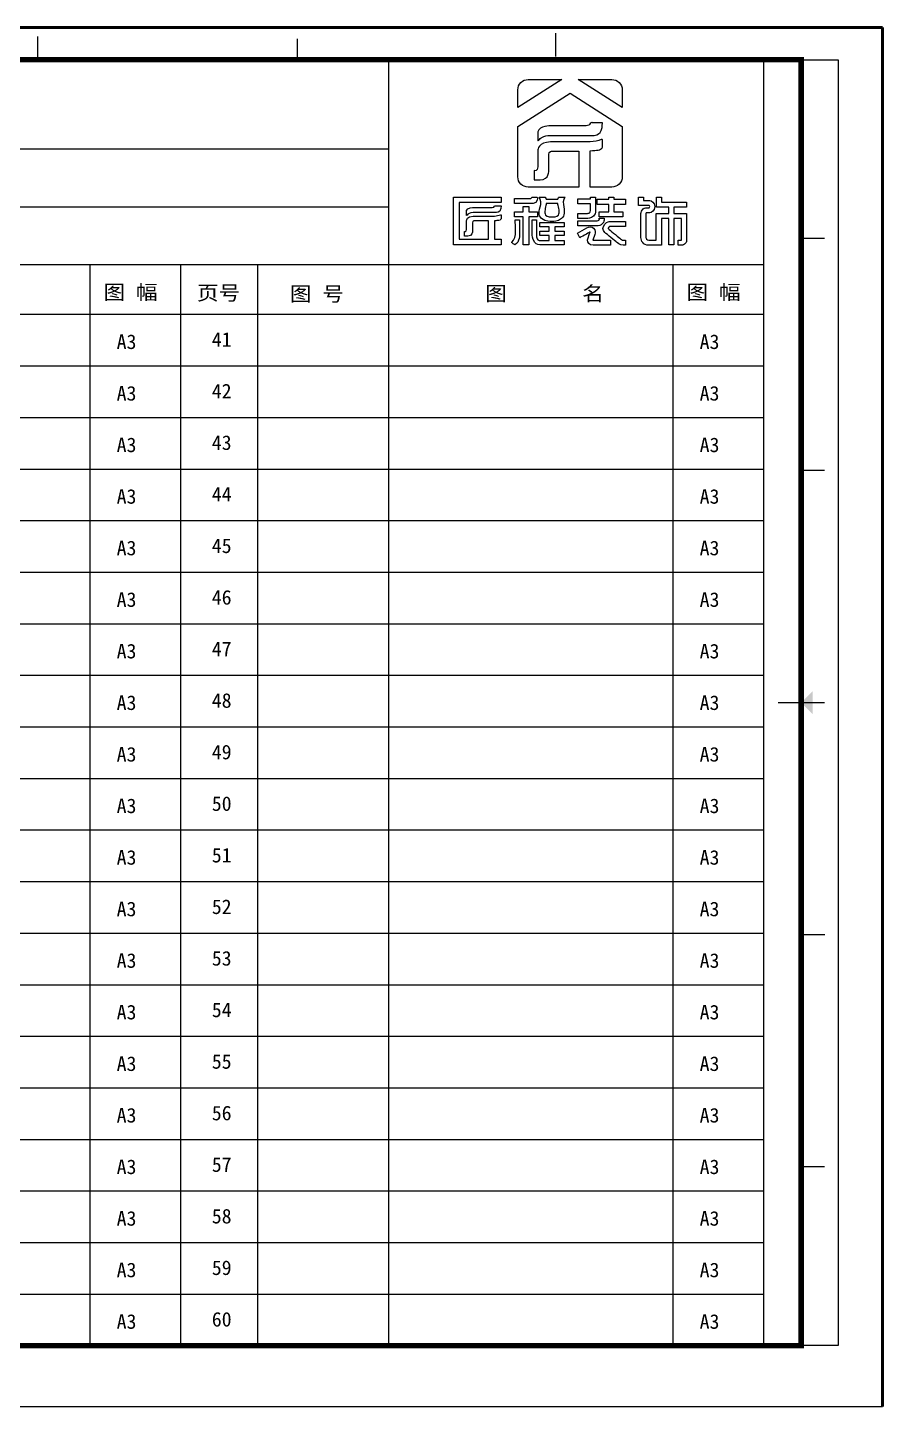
# Model space of a CAD drawing. Extents: x -74236 to 286982, y -14633 to 132816.
# Drawn here: x -45942 to -23836, y 46863 to 82503 of the extents above; entities that cross this region are included whole.
import ezdxf

# ---------------------------------------------------------------- set-up
doc = ezdxf.new("R2010")
doc.units = 0
doc.header["$LTSCALE"] = 10
doc.header["$MEASUREMENT"] = 0
doc.styles.add('FS-2', font='simhei.ttf', dxfattribs={"width": 1.09})
doc.styles.add('HZHT', font='simhei.ttf')

msp = doc.modelspace()

# ---------------------------------------------------------------- linework, layer by layer
at = {"lineweight": 50}
for p, q in [((-23835.9, 82503.4), (-74235.9, 82503.4)), ((-23835.9, 46863.4), (-23835.9, 82503.4))]:
    msp.add_line(p, q, dxfattribs=at)
for p, q in [((-32288.5, 82359.4), (-32288.5, 81759.5)), ((-45682, 82273.3), (-45682, 81673.3)), ((-38974.2, 82213.9), (-38974.2, 81613.9)), ((-36610.7, 81673.3), (-36610.7, 48434.1)), ((-26908, 81673.3), (-26908, 48434.1)), ((-72135.4, 79370.3), (-36610.7, 79370.3)), ((-72135.4, 77873.3), (-36610.7, 77873.3)), ((-25336.5, 77053.4), (-25936.4, 77053.4)), ((-72135.4, 76376.4), (-26908, 76376.4)), ((-44330.1, 76376.4), (-44330.1, 48434.1)), ((-44330.1, 76376.4), (-44330.1, 48434.1)), ((-41983.8, 76376.4), (-41983.8, 76076.4)), ((-41983.8, 76376.4), (-41983.8, 48434.1)), ((-39992, 76376.4), (-39992, 48434.1)), ((-29254.2, 76376.4), (-29254.2, 48434.1)), ((-29254.2, 76376.4), (-29254.2, 48434.1)), ((-57059.6, 75092.1), (-41983.8, 75092.1)), ((-57059.6, 75092.1), (-41983.8, 75092.1)), ((-57059.6, 75092.1), (-41983.8, 75092.1)), ((-41983.8, 75092.1), (-26908, 75092.1)), ((-41983.8, 75092.1), (-26908, 75092.1)), ((-41983.8, 75092.1), (-26908, 75092.1)), ((-57059.6, 73759.2), (-41983.8, 73759.2)), ((-41983.8, 73759.2), (-26908, 73759.2)), ((-57059.6, 72426.3), (-41983.8, 72426.3)), ((-41983.8, 72426.3), (-26908, 72426.3)), ((-57059.6, 71093.4), (-41983.8, 71093.4)), ((-41983.8, 71093.4), (-26908, 71093.4)), ((-25336.5, 71053.6), (-25936.4, 71053.6)), ((-57059.6, 69760.5), (-41983.8, 69760.5)), ((-41983.8, 69760.5), (-26908, 69760.5)), ((-57059.6, 68427.6), (-41983.8, 68427.6)), ((-41983.8, 68427.6), (-26908, 68427.6)), ((-57059.6, 67094.7), (-41983.8, 67094.7)), ((-41983.8, 67094.7), (-26908, 67094.7)), ((-57059.6, 65761.8), (-41983.8, 65761.8)), ((-41983.8, 65761.8), (-26908, 65761.8)), ((-25936.4, 65053.7), (-26536.4, 65053.7)), ((-25336.5, 65053.7), (-25936.4, 65053.7)), ((-57059.6, 64428.9), (-41983.8, 64428.9)), ((-41983.8, 64428.9), (-26908, 64428.9)), ((-57059.6, 63096), (-41983.8, 63096)), ((-41983.8, 63096), (-26908, 63096)), ((-57059.6, 61763.1), (-41983.8, 61763.1)), ((-41983.8, 61763.1), (-26908, 61763.1)), ((-57059.6, 60430.2), (-41983.8, 60430.2)), ((-41983.8, 60430.2), (-26908, 60430.2)), ((-57059.6, 59097.3), (-41983.8, 59097.3)), ((-41983.8, 59097.3), (-26908, 59097.3)), ((-25327.9, 59053.8), (-25927.9, 59053.8)), ((-57059.6, 57764.4), (-41983.8, 57764.4)), ((-41983.8, 57764.4), (-26908, 57764.4)), ((-57059.6, 56431.5), (-41983.8, 56431.5)), ((-41983.8, 56431.5), (-26908, 56431.5)), ((-57059.6, 55098.6), (-41983.8, 55098.6)), ((-41983.8, 55098.6), (-26908, 55098.6)), ((-57059.6, 53765.7), (-41983.8, 53765.7)), ((-41983.8, 53765.7), (-26908, 53765.7)), ((-25336.5, 53054), (-25936.4, 53054)), ((-57059.6, 52432.8), (-41983.8, 52432.8)), ((-41983.8, 52432.8), (-26908, 52432.8)), ((-57059.6, 51099.9), (-41983.8, 51099.9)), ((-41983.8, 51099.9), (-26908, 51099.9)), ((-57059.6, 49767), (-41983.8, 49767)), ((-41983.8, 49767), (-26908, 49767))]:
    msp.add_line(p, q)
at = {"color": 0}
msp.add_line((-74235.9, 46863.4), (-23835.9, 46863.4), dxfattribs=at)
at = {"color": 4}
msp.add_lwpolyline([(-73095.4, 81673.3), (-24976.5, 81673.3), (-24976.5, 48434.1), (-73095.4, 48434.1)], close=True, dxfattribs=at)
at = {"const_width": 144}
msp.add_lwpolyline([(-25936.4, 81673.3), (-72135.4, 81673.3), (-72135.4, 48434.1), (-25936.4, 48434.1)], close=True, dxfattribs=at)
at = {"const_width": 36}
msp.add_lwpolyline([(-25636.4, 65053.7), (-25336.5, 65053.7)], dxfattribs=at)
at = {"color": 32}
for points, knots in [([(-32123.3, 81161.6), (-32123.3, 81161.6), (-32995.1, 81161.6), (-32995.1, 81161.6), (-32995.1, 81161.6), (-33144.1, 81161.6), (-33264.9, 81040.8), (-33264.9, 80891.8), (-33264.9, 80891.8), (-33264.9, 80891.8), (-33264.9, 80435.6), (-33264.9, 80435.6), (-33264.9, 80435.6), (-33264.9, 80435.6), (-32123.3, 81161.6), (-32123.3, 81161.6)], [0, 0, 0, 0, 0.2, 0.2, 0.2, 0.2, 0.4, 0.4, 0.4, 0.4, 0.6, 0.6, 0.6, 0.6, 1, 1, 1, 1]), ([(-30564.8, 80435.6), (-30564.8, 80435.6), (-30564.8, 80891.8), (-30564.8, 80891.8), (-30564.8, 80891.8), (-30564.8, 81040.8), (-30685.6, 81161.6), (-30834.5, 81161.6), (-30834.5, 81161.6), (-30834.5, 81161.6), (-31706.4, 81161.6), (-31706.4, 81161.6), (-31706.4, 81161.6), (-31706.4, 81161.6), (-30564.8, 80435.6), (-30564.8, 80435.6)], [0, 0, 0, 0, 0.2, 0.2, 0.2, 0.2, 0.4, 0.4, 0.4, 0.4, 0.6, 0.6, 0.6, 0.6, 1, 1, 1, 1]), ([(-31914.7, 80804.2), (-31914.7, 80804.2), (-31915, 80804.2), (-31915, 80804.2), (-31915, 80804.2), (-31915, 80804.2), (-33264.9, 79944.8), (-33264.9, 79944.8), (-33264.9, 79944.8), (-33264.9, 79944.8), (-33264.9, 78649.3), (-33264.9, 78649.3), (-33264.9, 78649.3), (-33264.9, 78500.4), (-33144.1, 78379.6), (-32995.1, 78379.6), (-32995.1, 78379.6), (-32995.1, 78379.6), (-31686.3, 78379.6), (-31686.3, 78379.6), (-31686.3, 78379.6), (-31686.3, 78379.6), (-31686.3, 79312.5), (-31686.3, 79312.5), (-31686.3, 79312.5), (-31705.8, 79312.4), (-31726, 79312.3), (-31746.9, 79312.3), (-31746.9, 79312.3), (-32255.5, 79312.3), (-32378.9, 79312.3), (-32378.9, 79312.3), (-32378.9, 79312.3), (-32378.9, 79312.3), (-32464, 79318.5), (-32464, 79222.8), (-32464, 79222.8), (-32464, 79127.3), (-32464, 78814), (-32464, 78814), (-32464, 78814), (-32464, 78814), (-32445.5, 78569.6), (-32684.2, 78569.6), (-32684.2, 78569.6), (-32684.2, 78569.6), (-32839.1, 78569.6), (-32839.1, 78569.6), (-32839.1, 78569.6), (-32839.1, 78569.6), (-32839.1, 78807), (-32839.1, 78807), (-32839.1, 78807), (-32839.1, 78807), (-32747.7, 78775.5), (-32747.7, 78904.9), (-32747.7, 78904.9), (-32747.7, 79034.4), (-32747.7, 79332.5), (-32747.7, 79332.5), (-32747.7, 79332.5), (-32747.7, 79332.5), (-32734.5, 79546.2), (-32418.9, 79546.2), (-32418.9, 79546.2), (-32418.9, 79546.2), (-32065.4, 79546.2), (-31746.9, 79546.2), (-31746.9, 79546.2), (-31481.1, 79546.2), (-31275.5, 79540.9), (-31107.9, 79610.2), (-31107.9, 79610.2), (-31088.5, 79618.2), (-31075, 79600.5), (-31075, 79600.5), (-31075, 79600.5), (-31075, 79600.5), (-31075, 79411.9), (-31075, 79411.9), (-31075, 79411.9), (-31075, 79411.9), (-31081.3, 79391.2), (-31094.7, 79377), (-31094.7, 79377), (-31108.9, 79362.2), (-31128.8, 79349.3), (-31190.4, 79338.7), (-31190.4, 79338.7), (-31238.5, 79330.5), (-31301.5, 79323.9), (-31392, 79319.3), (-31392, 79319.3), (-31392, 79319.3), (-31392, 78379.6), (-31392, 78379.6), (-31392, 78379.6), (-31392, 78379.6), (-30834.5, 78379.6), (-30834.5, 78379.6), (-30834.5, 78379.6), (-30685.6, 78379.6), (-30564.8, 78500.4), (-30564.8, 78649.3), (-30564.8, 78649.3), (-30564.8, 78649.3), (-30564.8, 79944.8), (-30564.8, 79944.8), (-30564.8, 79944.8), (-30564.8, 79944.8), (-31914.7, 80804.2), (-31914.7, 80804.2)], [0, 0, 0, 0, 0.0344828, 0.0344828, 0.0344828, 0.0344828, 0.0689655, 0.0689655, 0.0689655, 0.0689655, 0.1034483, 0.1034483, 0.1034483, 0.1034483, 0.137931, 0.137931, 0.137931, 0.137931, 0.1724138, 0.1724138, 0.1724138, 0.1724138, 0.2068966, 0.2068966, 0.2068966, 0.2068966, 0.2413793, 0.2413793, 0.2413793, 0.2413793, 0.2758621, 0.2758621, 0.2758621, 0.2758621, 0.3103448, 0.3103448, 0.3103448, 0.3103448, 0.3448276, 0.3448276, 0.3448276, 0.3448276, 0.3793103, 0.3793103, 0.3793103, 0.3793104, 0.4137931, 0.4137931, 0.4137931, 0.4137931, 0.4482759, 0.4482759, 0.4482759, 0.4482759, 0.4827586, 0.4827586, 0.4827586, 0.4827586, 0.5172414, 0.5172414, 0.5172414, 0.5172414, 0.5517241, 0.5517241, 0.5517241, 0.5517241, 0.5862069, 0.5862069, 0.5862069, 0.5862069, 0.6206897, 0.6206897, 0.6206897, 0.6206897, 0.6551724, 0.6551724, 0.6551724, 0.6551724, 0.6896552, 0.6896552, 0.6896552, 0.6896552, 0.7241379, 0.7241379, 0.7241379, 0.7241379, 0.7586207, 0.7586207, 0.7586207, 0.7586207, 0.7931034, 0.7931034, 0.7931034, 0.7931035, 0.8275862, 0.8275862, 0.8275862, 0.8275862, 0.862069, 0.862069, 0.862069, 0.862069, 0.8965517, 0.8965517, 0.8965517, 0.8965517, 0.9310345, 0.9310345, 0.9310345, 0.9310345, 1, 1, 1, 1]), ([(-31083.6, 79918.6), (-31083.6, 79918.6), (-31083.6, 79918.6), (-31083.6, 79918.6), (-31083.6, 79918.6), (-31126.8, 79694.4), (-31318.8, 79712.6), (-31318.8, 79712.6), (-31318.8, 79712.6), (-31318.8, 79712.6), (-32095.9, 79712.6), (-32418.9, 79712.6), (-32418.9, 79712.6), (-32607.3, 79712.6), (-32687.5, 79648.1), (-32721.7, 79594.1), (-32721.7, 79594.1), (-32746.1, 79555.6), (-32747, 79596.9), (-32747, 79596.9), (-32747, 79596.9), (-32747, 79596.9), (-32747, 79812.5), (-32747, 79812.5), (-32747, 79812.5), (-32702.3, 79964.6), (-32418.9, 79965.4), (-32418.9, 79965.4), (-32418.9, 79965.4), (-32418.9, 79965.4), (-31570, 79965.4), (-31501.1, 79965.4), (-31501.1, 79965.4), (-31432.2, 79965.4), (-31423.3, 79981.5), (-31392, 80020.6), (-31392, 80020.6), (-31360.6, 80059.8), (-31339.5, 80045.4), (-31339.5, 80045.4), (-31339.5, 80045.4), (-31339.5, 80045.4), (-31076.6, 80045.4), (-31076.6, 80045.4), (-31076.6, 80045.4), (-31076.6, 80045.4), (-31083.6, 79918.6), (-31083.6, 79918.6)], [0, 0, 0, 0, 0.0769231, 0.0769231, 0.0769231, 0.0769231, 0.1538462, 0.1538462, 0.1538462, 0.1538462, 0.2307692, 0.2307692, 0.2307692, 0.2307692, 0.3076923, 0.3076923, 0.3076923, 0.3076923, 0.3846154, 0.3846154, 0.3846154, 0.3846154, 0.4615385, 0.4615385, 0.4615385, 0.4615385, 0.5384615, 0.5384615, 0.5384615, 0.5384615, 0.6153846, 0.6153846, 0.6153846, 0.6153846, 0.6923077, 0.6923077, 0.6923077, 0.6923077, 0.7692308, 0.7692308, 0.7692308, 0.7692308, 0.8461538, 0.8461538, 0.8461538, 0.8461539, 1, 1, 1, 1]), ([(-33698.1, 78121.8), (-33698.1, 78121.8), (-34783.2, 78121.8), (-34783.2, 78121.8), (-34783.2, 78121.8), (-34783.2, 78121.8), (-34930.4, 78121.8), (-34930.4, 78121.8), (-34930.4, 78121.8), (-34930.4, 78121.8), (-34930.4, 77979), (-34930.4, 77979), (-34930.4, 77979), (-34930.4, 77979), (-34930.4, 77037.2), (-34930.4, 77037.2), (-34930.4, 77037.2), (-34930.4, 77037.2), (-34930.4, 76883.7), (-34930.4, 76883.7), (-34930.4, 76883.7), (-34930.4, 76883.7), (-34783.2, 76883.7), (-34783.2, 76883.7), (-34783.2, 76883.7), (-34783.2, 76883.7), (-33698.1, 76883.7), (-33698.1, 76883.7), (-33698.1, 76883.7), (-33698.1, 76883.7), (-33698.1, 77037.2), (-33698.1, 77037.2), (-33698.1, 77037.2), (-33698.1, 77037.2), (-33867.3, 77037.2), (-33867.3, 77037.2), (-33867.3, 77037.2), (-33867.3, 77037.2), (-33867.3, 77509.4), (-33867.3, 77509.4), (-33867.3, 77509.4), (-33819, 77511.9), (-33785.4, 77515.4), (-33759.7, 77519.8), (-33759.7, 77519.8), (-33726.9, 77525.4), (-33716.2, 77532.3), (-33708.7, 77540.2), (-33708.7, 77540.2), (-33701.5, 77547.8), (-33698.1, 77558.9), (-33698.1, 77558.9), (-33698.1, 77558.9), (-33698.1, 77558.9), (-33698.1, 77659.5), (-33698.1, 77659.5), (-33698.1, 77659.5), (-33698.1, 77659.5), (-33705.4, 77669.2), (-33715.7, 77664.6), (-33715.7, 77664.6), (-33806, 77624.9), (-33914.8, 77630.5), (-34056.7, 77630.5), (-34056.7, 77630.5), (-34226.6, 77630.5), (-34415.2, 77630.5), (-34415.2, 77630.5), (-34415.2, 77630.5), (-34583.6, 77630.5), (-34590.6, 77516.5), (-34590.6, 77516.5), (-34590.6, 77516.5), (-34590.6, 77516.5), (-34590.6, 77357.5), (-34590.6, 77288.3), (-34590.6, 77288.3), (-34590.6, 77219.3), (-34639.4, 77236.1), (-34639.4, 77236.1), (-34639.4, 77236.1), (-34639.4, 77236.1), (-34639.4, 77109.5), (-34639.4, 77109.5), (-34639.4, 77109.5), (-34639.4, 77109.5), (-34556.7, 77109.5), (-34556.7, 77109.5), (-34556.7, 77109.5), (-34429.4, 77109.5), (-34439.2, 77239.8), (-34439.2, 77239.8), (-34439.2, 77239.8), (-34439.2, 77239.8), (-34439.2, 77407), (-34439.2, 77458), (-34439.2, 77458), (-34439.2, 77509), (-34393.8, 77505.7), (-34393.8, 77505.7), (-34393.8, 77505.7), (-34393.8, 77505.7), (-34328, 77505.7), (-34056.7, 77505.7), (-34056.7, 77505.7), (-34045.5, 77505.7), (-34034.7, 77505.7), (-34024.3, 77505.8), (-34024.3, 77505.8), (-34024.3, 77505.8), (-34024.3, 77037.2), (-34024.3, 77037.2), (-34024.3, 77037.2), (-34024.3, 77037.2), (-34783.2, 77037.2), (-34783.2, 77037.2), (-34783.2, 77037.2), (-34783.2, 77037.2), (-34783.2, 77979), (-34783.2, 77979), (-34783.2, 77979), (-34783.2, 77979), (-33698.1, 77979), (-33698.1, 77979), (-33698.1, 77979), (-33698.1, 77979), (-33698.1, 78121.8), (-33698.1, 78121.8)], [0, 0, 0, 0, 0.030303, 0.030303, 0.030303, 0.030303, 0.0606061, 0.0606061, 0.0606061, 0.0606061, 0.0909091, 0.0909091, 0.0909091, 0.0909091, 0.1212121, 0.1212121, 0.1212121, 0.1212121, 0.1515152, 0.1515152, 0.1515152, 0.1515152, 0.1818182, 0.1818182, 0.1818182, 0.1818182, 0.2121212, 0.2121212, 0.2121212, 0.2121212, 0.2424242, 0.2424242, 0.2424242, 0.2424243, 0.2727273, 0.2727273, 0.2727273, 0.2727273, 0.3030303, 0.3030303, 0.3030303, 0.3030303, 0.3333333, 0.3333333, 0.3333333, 0.3333333, 0.3636364, 0.3636364, 0.3636364, 0.3636364, 0.3939394, 0.3939394, 0.3939394, 0.3939394, 0.4242424, 0.4242424, 0.4242424, 0.4242424, 0.4545455, 0.4545455, 0.4545455, 0.4545455, 0.4848485, 0.4848485, 0.4848485, 0.4848485, 0.5151515, 0.5151515, 0.5151515, 0.5151515, 0.5454545, 0.5454545, 0.5454545, 0.5454546, 0.5757576, 0.5757576, 0.5757576, 0.5757576, 0.6060606, 0.6060606, 0.6060606, 0.6060606, 0.6363636, 0.6363636, 0.6363636, 0.6363636, 0.6666667, 0.6666667, 0.6666667, 0.6666667, 0.6969697, 0.6969697, 0.6969697, 0.6969697, 0.7272727, 0.7272727, 0.7272727, 0.7272727, 0.7575758, 0.7575758, 0.7575758, 0.7575758, 0.7878788, 0.7878788, 0.7878788, 0.7878788, 0.8181818, 0.8181818, 0.8181818, 0.8181818, 0.8484848, 0.8484848, 0.8484848, 0.8484849, 0.8787879, 0.8787879, 0.8787879, 0.8787879, 0.9090909, 0.9090909, 0.9090909, 0.9090909, 0.9393939, 0.9393939, 0.9393939, 0.9393939, 1, 1, 1, 1]), ([(-32760.1, 78121.8), (-32760.1, 78121.8), (-32857.4, 78121.8), (-32874.9, 78121.8), (-32874.9, 78121.8), (-32892.2, 78121.8), (-32894.7, 78114.9), (-32906.8, 78099), (-32906.8, 78099), (-32919.1, 78082.9), (-32933.1, 78086.8), (-32933.1, 78086.8), (-32933.1, 78086.8), (-32933.1, 78086.8), (-33349.7, 78086.8), (-33349.7, 78086.8), (-33349.7, 78086.8), (-33349.7, 78086.8), (-33349.7, 77954.6), (-33349.7, 77954.6), (-33349.7, 77954.6), (-33349.7, 77954.6), (-32987.7, 77954.6), (-32865.8, 77954.6), (-32865.8, 77954.6), (-32744, 77954.6), (-32760.1, 78121.8), (-32760.1, 78121.8)], [0, 0, 0, 0, 0.125, 0.125, 0.125, 0.125, 0.25, 0.25, 0.25, 0.25, 0.375, 0.375, 0.375, 0.375, 0.5, 0.5, 0.5, 0.5, 0.625, 0.625, 0.625, 0.625, 0.75, 0.75, 0.75, 0.75, 1, 1, 1, 1]), ([(-32044, 78121.8), (-32044, 78121.8), (-32206.6, 78121.8), (-32206.6, 78121.8), (-32206.6, 78121.8), (-32206.6, 78121.8), (-32219.1, 78110.2), (-32225.9, 78068.4), (-32225.9, 78068.4), (-32225.9, 78068.4), (-32533.2, 78068.4), (-32533.2, 78068.4), (-32533.2, 78068.4), (-32540.1, 78110.2), (-32552.5, 78121.8), (-32552.5, 78121.8), (-32552.5, 78121.8), (-32552.5, 78121.8), (-32715.2, 78121.8), (-32715.2, 78121.8), (-32715.2, 78121.8), (-32715.2, 78121.8), (-32652, 78026.8), (-32672.9, 77932.2), (-32672.9, 77932.2), (-32713.7, 77749.8), (-32746.6, 77654.9), (-32649.9, 77568.9), (-32649.9, 77568.9), (-32553, 77483.1), (-32401.6, 77492.1), (-32401.6, 77492.1), (-32401.6, 77492.1), (-32401.6, 77492.1), (-32387.1, 77492.1), (-32387.1, 77492.1), (-32387.1, 77492.1), (-32387.1, 77492.1), (-32372.1, 77492.1), (-32372.1, 77492.1), (-32372.1, 77492.1), (-32372.1, 77492.1), (-32357.7, 77492.1), (-32357.7, 77492.1), (-32357.7, 77492.1), (-32357.7, 77492.1), (-32228.5, 77480.4), (-32132.9, 77567.6), (-32132.9, 77567.6), (-32053.8, 77639.5), (-32045.5, 77749.8), (-32086.1, 77932.2), (-32086.1, 77932.2), (-32107.2, 78026.8), (-32044, 78121.8), (-32044, 78121.8)], [0, 0, 0, 0, 0.0666667, 0.0666667, 0.0666667, 0.0666667, 0.1333333, 0.1333333, 0.1333333, 0.1333333, 0.2, 0.2, 0.2, 0.2, 0.2666667, 0.2666667, 0.2666667, 0.2666667, 0.3333333, 0.3333333, 0.3333333, 0.3333333, 0.4, 0.4, 0.4, 0.4, 0.4666667, 0.4666667, 0.4666667, 0.4666667, 0.5333333, 0.5333333, 0.5333333, 0.5333333, 0.6, 0.6, 0.6, 0.6, 0.6666667, 0.6666667, 0.6666667, 0.6666667, 0.7333333, 0.7333333, 0.7333333, 0.7333333, 0.8, 0.8, 0.8, 0.8, 0.8666667, 0.8666667, 0.8666667, 0.8666667, 1, 1, 1, 1]), ([(-31479.1, 77566.9), (-31455.3, 77566.9), (-31371.1, 77571.2), (-31311.4, 77628.7), (-31311.4, 77628.7), (-31273.8, 77664.9), (-31254, 77714.8), (-31254, 77773.1), (-31254, 77773.1), (-31254, 77773.1), (-31254, 78121.8), (-31254, 78121.8), (-31254, 78121.8), (-31254, 78121.8), (-31384.8, 78121.8), (-31384.8, 78121.8), (-31384.8, 78121.8), (-31384.8, 78121.8), (-31384.8, 78074.5), (-31384.8, 78074.5), (-31384.8, 78074.5), (-31384.8, 78074.5), (-31713.9, 78074.5), (-31713.9, 78074.5), (-31713.9, 78074.5), (-31713.9, 78074.5), (-31713.9, 77943.6), (-31713.9, 77943.6), (-31713.9, 77943.6), (-31713.9, 77943.6), (-31384.8, 77943.6), (-31384.8, 77943.6), (-31384.8, 77943.6), (-31384.8, 77943.6), (-31384.8, 77773.1), (-31384.8, 77773.1), (-31384.8, 77773.1), (-31384.8, 77743.3), (-31394.6, 77730.4), (-31401.9, 77723.2), (-31401.9, 77723.2), (-31424.1, 77701.4), (-31466, 77697.5), (-31479.8, 77697.7), (-31479.8, 77697.7), (-31479.8, 77697.7), (-31715.1, 77697.8), (-31715.1, 77697.8), (-31715.1, 77697.8), (-31715.1, 77697.8), (-31715.1, 77566.9), (-31715.1, 77566.9), (-31715.1, 77566.9), (-31715.1, 77566.9), (-31483.1, 77566.9), (-31483.1, 77566.9), (-31483.1, 77566.9), (-31482, 77566.9), (-31480.7, 77566.9), (-31479.1, 77566.9)], [0, 0, 0, 0, 0.0625, 0.0625, 0.0625, 0.0625, 0.125, 0.125, 0.125, 0.125, 0.1875, 0.1875, 0.1875, 0.1875, 0.25, 0.25, 0.25, 0.25, 0.3125, 0.3125, 0.3125, 0.3125, 0.375, 0.375, 0.375, 0.375, 0.4375, 0.4375, 0.4375, 0.4375, 0.5, 0.5, 0.5, 0.5, 0.5625, 0.5625, 0.5625, 0.5625, 0.625, 0.625, 0.625, 0.625, 0.6875, 0.6875, 0.6875, 0.6875, 0.75, 0.75, 0.75, 0.75, 0.8125, 0.8125, 0.8125, 0.8125, 0.875, 0.875, 0.875, 0.875, 1, 1, 1, 1]), ([(-30780.7, 78064.7), (-30780.7, 78064.7), (-30780.7, 78121.8), (-30780.7, 78121.8), (-30780.7, 78121.8), (-30780.7, 78121.8), (-30911.5, 78121.8), (-30911.5, 78121.8), (-30911.5, 78121.8), (-30911.5, 78121.8), (-30911.5, 78064.7), (-30911.5, 78064.7), (-30911.5, 78064.7), (-30911.5, 78064.7), (-31210.6, 78064.7), (-31210.6, 78064.7), (-31210.6, 78064.7), (-31210.6, 78064.7), (-31210.6, 77933.8), (-31210.6, 77933.8), (-31210.6, 77933.8), (-31210.6, 77933.8), (-30911.5, 77933.8), (-30911.5, 77933.8), (-30911.5, 77933.8), (-30911.5, 77933.8), (-30911.5, 77739.1), (-30911.5, 77739.1), (-30911.5, 77739.1), (-30911.5, 77739.1), (-31158, 77739.1), (-31158, 77739.1), (-31158, 77739.1), (-31158, 77739.1), (-31158, 77608.2), (-31158, 77608.2), (-31158, 77608.2), (-31158, 77608.2), (-30545.5, 77608.2), (-30545.5, 77608.2), (-30545.5, 77608.2), (-30545.5, 77608.2), (-30545.5, 77739.1), (-30545.5, 77739.1), (-30545.5, 77739.1), (-30545.5, 77739.1), (-30780.7, 77739.1), (-30780.7, 77739.1), (-30780.7, 77739.1), (-30780.7, 77739.1), (-30780.7, 77933.8), (-30780.7, 77933.8), (-30780.7, 77933.8), (-30780.7, 77933.8), (-30481.6, 77933.8), (-30481.6, 77933.8), (-30481.6, 77933.8), (-30481.6, 77933.8), (-30481.6, 78064.7), (-30481.6, 78064.7), (-30481.6, 78064.7), (-30481.6, 78064.7), (-30780.7, 78064.7), (-30780.7, 78064.7)], [0, 0, 0, 0, 0.0588235, 0.0588235, 0.0588235, 0.0588235, 0.1176471, 0.1176471, 0.1176471, 0.1176471, 0.1764706, 0.1764706, 0.1764706, 0.1764706, 0.2352941, 0.2352941, 0.2352941, 0.2352941, 0.2941176, 0.2941176, 0.2941176, 0.2941177, 0.3529412, 0.3529412, 0.3529412, 0.3529412, 0.4117647, 0.4117647, 0.4117647, 0.4117647, 0.4705882, 0.4705882, 0.4705882, 0.4705882, 0.5294118, 0.5294118, 0.5294118, 0.5294118, 0.5882353, 0.5882353, 0.5882353, 0.5882353, 0.6470588, 0.6470588, 0.6470588, 0.6470588, 0.7058824, 0.7058824, 0.7058824, 0.7058824, 0.7647059, 0.7647059, 0.7647059, 0.7647059, 0.8235294, 0.8235294, 0.8235294, 0.8235294, 0.8823529, 0.8823529, 0.8823529, 0.882353, 1, 1, 1, 1]), ([(-28899.3, 77016.9), (-28899.3, 77016.9), (-28899.3, 77697.7), (-28899.3, 77697.7), (-28899.3, 77697.7), (-28899.3, 77697.7), (-29229.4, 77697.7), (-29229.4, 77697.7), (-29229.4, 77697.7), (-29229.4, 77697.7), (-29229.4, 77863.9), (-29229.4, 77863.9), (-29229.4, 77863.9), (-29229.4, 77863.9), (-28905.2, 77863.9), (-28905.2, 77863.9), (-28905.2, 77863.9), (-28905.2, 77863.9), (-28905.2, 77994.8), (-28905.2, 77994.8), (-28905.2, 77994.8), (-28905.2, 77994.8), (-29545.5, 77994.8), (-29545.5, 77994.8), (-29545.5, 77994.8), (-29545.5, 77994.8), (-29545.5, 78121.8), (-29545.5, 78121.8), (-29545.5, 78121.8), (-29545.5, 78121.8), (-29676.3, 78121.8), (-29676.3, 78121.8), (-29676.3, 78121.8), (-29676.3, 78121.8), (-29676.3, 77863.9), (-29676.3, 77863.9), (-29676.3, 77863.9), (-29676.3, 77863.9), (-29360.2, 77863.9), (-29360.2, 77863.9), (-29360.2, 77863.9), (-29360.2, 77863.9), (-29360.2, 77697.7), (-29360.2, 77697.7), (-29360.2, 77697.7), (-29360.2, 77697.7), (-29683.5, 77697.7), (-29683.5, 77697.7), (-29683.5, 77697.7), (-29683.5, 77697.7), (-29683.5, 77006.6), (-29683.5, 77006.6), (-29683.5, 77006.6), (-29683.5, 77006.6), (-29873.8, 77006.6), (-29873.8, 77006.6), (-29873.8, 77006.6), (-29937.1, 77006.6), (-29949, 77051.9), (-29950.4, 77078.4), (-29950.4, 77078.4), (-29950.4, 77078.4), (-29950.4, 77681.5), (-29950.4, 77681.5), (-29950.4, 77681.5), (-29950.4, 77681.5), (-29951, 77689.8), (-29951, 77689.8), (-29951, 77689.8), (-29951, 77689.9), (-29951.2, 77703.4), (-29945.4, 77711.4), (-29945.4, 77711.4), (-29943.8, 77713.6), (-29939.1, 77714.9), (-29936.9, 77715.2), (-29936.9, 77715.2), (-29936.9, 77715.2), (-29859.4, 77715.2), (-29859.4, 77715.2), (-29859.4, 77715.2), (-29859.4, 77715.2), (-29854.9, 77715.8), (-29854.9, 77715.8), (-29854.9, 77715.8), (-29809.2, 77722.2), (-29723, 77763.6), (-29723, 77874.6), (-29723, 77874.6), (-29723, 77983.2), (-29807.1, 78028.2), (-29851.5, 78036.8), (-29851.5, 78036.8), (-29851.5, 78036.8), (-29857.7, 78037.9), (-29857.7, 78037.9), (-29857.7, 78037.9), (-29857.7, 78037.9), (-30012.5, 78037.9), (-30012.5, 78037.9), (-30012.5, 78037.9), (-30012.5, 78037.9), (-30012.5, 78121.8), (-30012.5, 78121.8), (-30012.5, 78121.8), (-30012.5, 78121.8), (-30143.4, 78121.8), (-30143.4, 78121.8), (-30143.4, 78121.8), (-30143.4, 78121.8), (-30143.4, 77907.1), (-30143.4, 77907.1), (-30143.4, 77907.1), (-30143.4, 77907.1), (-29872.3, 77907.1), (-29872.3, 77907.1), (-29872.3, 77907.1), (-29865.6, 77904.5), (-29853.8, 77896.7), (-29853.8, 77874.6), (-29853.8, 77874.6), (-29853.8, 77866.9), (-29853.8, 77851.4), (-29871.2, 77846), (-29871.2, 77846), (-29871.2, 77846), (-29939.5, 77846), (-29939.5, 77846), (-29939.5, 77846), (-29972.1, 77845.8), (-30021, 77830.4), (-30051.6, 77787.8), (-30051.6, 77787.8), (-30083, 77744.2), (-30082.7, 77696.1), (-30081.3, 77678.4), (-30081.3, 77678.4), (-30081.3, 77678.4), (-30081.3, 77077.2), (-30081.3, 77077.2), (-30081.3, 77077.2), (-30081.3, 77077.2), (-30081.2, 77075.6), (-30081.2, 77075.6), (-30081.2, 77075.6), (-30079.3, 76995.3), (-30022.5, 76875.7), (-29873.8, 76875.7), (-29873.8, 76875.7), (-29873.8, 76875.7), (-29683.5, 76875.7), (-29683.5, 76875.7), (-29683.5, 76875.7), (-29683.5, 76875.7), (-29553.3, 76875.7), (-29553.3, 76875.7), (-29553.3, 76875.7), (-29553.3, 76875.7), (-29552.6, 76875.7), (-29552.6, 76875.7), (-29552.6, 76875.7), (-29552.6, 76875.7), (-29552.6, 77566.9), (-29552.6, 77566.9), (-29552.6, 77566.9), (-29552.6, 77566.9), (-29360.2, 77566.9), (-29360.2, 77566.9), (-29360.2, 77566.9), (-29360.2, 77566.9), (-29360.2, 76883.7), (-29360.2, 76883.7), (-29360.2, 76883.7), (-29360.2, 76883.7), (-29229.4, 76883.7), (-29229.4, 76883.7), (-29229.4, 76883.7), (-29229.4, 76883.7), (-29229.4, 77566.9), (-29229.4, 77566.9), (-29229.4, 77566.9), (-29229.4, 77566.9), (-29030.2, 77566.9), (-29030.2, 77566.9), (-29030.2, 77566.9), (-29030.2, 77566.9), (-29030.2, 77015.6), (-29030.2, 77015.6), (-29030.2, 77015.6), (-29030.2, 77015.6), (-29030.7, 77015.9), (-29030.7, 77015.9), (-29030.7, 77015.9), (-29030.7, 77015.9), (-29030.2, 77012.5), (-29030.2, 77012.5), (-29030.2, 77012.5), (-29030.3, 77011.1), (-29030.7, 77009.5), (-29031.1, 77008.5), (-29031.1, 77008.5), (-29032.5, 77007.9), (-29036.7, 77006.6), (-29045.2, 77006.6), (-29045.2, 77006.6), (-29045.2, 77006.6), (-29114.5, 77006.6), (-29114.5, 77006.6), (-29114.5, 77006.6), (-29114.5, 77006.6), (-29114.5, 76875.7), (-29114.5, 76875.7), (-29114.5, 76875.7), (-29114.5, 76875.7), (-29045.2, 76875.7), (-29045.2, 76875.7), (-29045.2, 76875.7), (-28988, 76875.7), (-28954.1, 76899.1), (-28935.7, 76918.8), (-28935.7, 76918.8), (-28900.5, 76956.2), (-28898.9, 77002.4), (-28899.3, 77016.9)], [0, 0, 0, 0, 0.0175439, 0.0175439, 0.0175439, 0.0175439, 0.0350877, 0.0350877, 0.0350877, 0.0350877, 0.0526316, 0.0526316, 0.0526316, 0.0526316, 0.0701754, 0.0701754, 0.0701754, 0.0701754, 0.0877193, 0.0877193, 0.0877193, 0.0877193, 0.1052632, 0.1052632, 0.1052632, 0.1052632, 0.122807, 0.122807, 0.122807, 0.122807, 0.1403509, 0.1403509, 0.1403509, 0.1403509, 0.1578947, 0.1578947, 0.1578947, 0.1578947, 0.1754386, 0.1754386, 0.1754386, 0.1754386, 0.1929825, 0.1929825, 0.1929825, 0.1929825, 0.2105263, 0.2105263, 0.2105263, 0.2105263, 0.2280702, 0.2280702, 0.2280702, 0.2280702, 0.245614, 0.245614, 0.245614, 0.245614, 0.2631579, 0.2631579, 0.2631579, 0.2631579, 0.2807018, 0.2807018, 0.2807018, 0.2807018, 0.2982456, 0.2982456, 0.2982456, 0.2982456, 0.3157895, 0.3157895, 0.3157895, 0.3157895, 0.3333333, 0.3333333, 0.3333333, 0.3333333, 0.3508772, 0.3508772, 0.3508772, 0.3508772, 0.3684211, 0.3684211, 0.3684211, 0.3684211, 0.3859649, 0.3859649, 0.3859649, 0.3859649, 0.4035088, 0.4035088, 0.4035088, 0.4035088, 0.4210526, 0.4210526, 0.4210526, 0.4210526, 0.4385965, 0.4385965, 0.4385965, 0.4385965, 0.4561404, 0.4561404, 0.4561404, 0.4561404, 0.4736842, 0.4736842, 0.4736842, 0.4736842, 0.4912281, 0.4912281, 0.4912281, 0.4912281, 0.5087719, 0.5087719, 0.5087719, 0.5087719, 0.5263158, 0.5263158, 0.5263158, 0.5263158, 0.5438596, 0.5438596, 0.5438596, 0.5438597, 0.5614035, 0.5614035, 0.5614035, 0.5614035, 0.5789474, 0.5789474, 0.5789474, 0.5789474, 0.5964912, 0.5964912, 0.5964912, 0.5964912, 0.6140351, 0.6140351, 0.6140351, 0.6140351, 0.6315789, 0.6315789, 0.6315789, 0.631579, 0.6491228, 0.6491228, 0.6491228, 0.6491228, 0.6666667, 0.6666667, 0.6666667, 0.6666667, 0.6842105, 0.6842105, 0.6842105, 0.6842105, 0.7017544, 0.7017544, 0.7017544, 0.7017544, 0.7192982, 0.7192982, 0.7192982, 0.7192983, 0.7368421, 0.7368421, 0.7368421, 0.7368421, 0.754386, 0.754386, 0.754386, 0.754386, 0.7719298, 0.7719298, 0.7719298, 0.7719298, 0.7894737, 0.7894737, 0.7894737, 0.7894737, 0.8070175, 0.8070175, 0.8070175, 0.8070176, 0.8245614, 0.8245614, 0.8245614, 0.8245614, 0.8421053, 0.8421053, 0.8421053, 0.8421053, 0.8596491, 0.8596491, 0.8596491, 0.8596491, 0.877193, 0.877193, 0.877193, 0.877193, 0.8947368, 0.8947368, 0.8947368, 0.8947369, 0.9122807, 0.9122807, 0.9122807, 0.9122807, 0.9298246, 0.9298246, 0.9298246, 0.9298246, 0.9473684, 0.9473684, 0.9473684, 0.9473684, 0.9649123, 0.9649123, 0.9649123, 0.9649123, 1, 1, 1, 1]), ([(-33867.3, 77883.6), (-33884, 77862.7), (-33888.7, 77854.2), (-33925.5, 77854.2), (-33925.5, 77854.2), (-33962.3, 77854.2), (-34415.2, 77854.2), (-34415.2, 77854.2), (-34415.2, 77854.2), (-34415.2, 77854.2), (-34566.4, 77853.7), (-34590.3, 77772.6), (-34590.3, 77772.6), (-34590.3, 77772.6), (-34590.3, 77657.6), (-34590.3, 77657.6), (-34590.3, 77657.6), (-34590.3, 77657.6), (-34589.7, 77635.5), (-34576.8, 77656), (-34576.8, 77656), (-34558.5, 77684.8), (-34515.7, 77719.3), (-34415.2, 77719.3), (-34415.2, 77719.3), (-34242.8, 77719.3), (-33828.2, 77719.3), (-33828.2, 77719.3), (-33828.2, 77719.3), (-33828.2, 77719.3), (-33725.8, 77709.6), (-33702.7, 77829.2), (-33702.7, 77829.2), (-33702.7, 77829.2), (-33699, 77896.9), (-33699, 77896.9), (-33699, 77896.9), (-33699, 77896.9), (-33839.3, 77896.9), (-33839.3, 77896.9), (-33839.3, 77896.9), (-33839.3, 77896.9), (-33850.5, 77904.5), (-33867.3, 77883.6)], [0, 0, 0, 0, 0.0833333, 0.0833333, 0.0833333, 0.0833333, 0.1666667, 0.1666667, 0.1666667, 0.1666667, 0.25, 0.25, 0.25, 0.25, 0.3333333, 0.3333333, 0.3333333, 0.3333333, 0.4166667, 0.4166667, 0.4166667, 0.4166667, 0.5, 0.5, 0.5, 0.5, 0.5833333, 0.5833333, 0.5833333, 0.5833333, 0.6666667, 0.6666667, 0.6666667, 0.6666667, 0.75, 0.75, 0.75, 0.75, 0.8333333, 0.8333333, 0.8333333, 0.8333333, 1, 1, 1, 1]), ([(-32759.3, 77607.9), (-32759.3, 77607.9), (-32759.3, 77739.4), (-32759.3, 77739.4), (-32759.3, 77739.4), (-32759.3, 77739.4), (-32978.8, 77739.4), (-32978.8, 77739.4), (-32978.8, 77739.4), (-32978.8, 77739.4), (-32978.8, 77878.7), (-32978.8, 77878.7), (-32978.8, 77878.7), (-32978.8, 77878.7), (-33123.9, 77878.7), (-33123.9, 77878.7), (-33123.9, 77878.7), (-33123.9, 77878.7), (-33123.9, 77739.4), (-33123.9, 77739.4), (-33123.9, 77739.4), (-33123.9, 77739.4), (-33349.7, 77739.4), (-33349.7, 77739.4), (-33349.7, 77739.4), (-33349.7, 77739.4), (-33349.7, 77607.9), (-33349.7, 77607.9), (-33349.7, 77607.9), (-33349.7, 77607.9), (-33123.9, 77607.9), (-33123.9, 77607.9), (-33123.9, 77607.9), (-33123.9, 77607.9), (-33123.9, 76886.1), (-33123.9, 76886.1), (-33123.9, 76886.1), (-33123.9, 76886.1), (-32978.8, 76886.1), (-32978.8, 76886.1), (-32978.8, 76886.1), (-32978.8, 76886.1), (-32978.8, 77607.9), (-32978.8, 77607.9), (-32978.8, 77607.9), (-32978.8, 77607.9), (-32759.3, 77607.9), (-32759.3, 77607.9)], [0, 0, 0, 0, 0.0769231, 0.0769231, 0.0769231, 0.0769231, 0.1538462, 0.1538462, 0.1538462, 0.1538462, 0.2307692, 0.2307692, 0.2307692, 0.2307692, 0.3076923, 0.3076923, 0.3076923, 0.3076923, 0.3846154, 0.3846154, 0.3846154, 0.3846154, 0.4615385, 0.4615385, 0.4615385, 0.4615385, 0.5384615, 0.5384615, 0.5384615, 0.5384615, 0.6153846, 0.6153846, 0.6153846, 0.6153846, 0.6923077, 0.6923077, 0.6923077, 0.6923077, 0.7692308, 0.7692308, 0.7692308, 0.7692308, 0.8461538, 0.8461538, 0.8461538, 0.8461539, 1, 1, 1, 1]), ([(-32214.4, 77657.3), (-32214.4, 77657.3), (-32214.4, 77657.3), (-32214.4, 77657.3), (-32214.4, 77657.3), (-32254.5, 77604.7), (-32357.7, 77608.6), (-32357.7, 77608.6), (-32357.7, 77608.6), (-32357.7, 77608.6), (-32370.6, 77608.6), (-32370.6, 77608.6), (-32370.6, 77608.6), (-32370.6, 77608.6), (-32388.6, 77608.6), (-32388.6, 77608.6), (-32388.6, 77608.6), (-32388.6, 77608.6), (-32401.6, 77608.6), (-32401.6, 77608.6), (-32401.6, 77608.6), (-32401.6, 77608.6), (-32504.6, 77604.7), (-32544.8, 77657.3), (-32544.8, 77657.3), (-32595.4, 77723.7), (-32540.9, 77858.6), (-32533.2, 77932.2), (-32533.2, 77932.2), (-32532.4, 77939.3), (-32531.8, 77946.1), (-32531.3, 77952.7), (-32531.3, 77952.7), (-32531.3, 77952.7), (-32227.9, 77952.7), (-32227.9, 77952.7), (-32227.9, 77952.7), (-32227.3, 77946.1), (-32226.7, 77939.3), (-32226, 77932.2), (-32226, 77932.2), (-32218.3, 77858.6), (-32163.6, 77723.7), (-32214.4, 77657.3)], [0, 0, 0, 0, 0.0833333, 0.0833333, 0.0833333, 0.0833333, 0.1666667, 0.1666667, 0.1666667, 0.1666667, 0.25, 0.25, 0.25, 0.25, 0.3333333, 0.3333333, 0.3333333, 0.3333333, 0.4166667, 0.4166667, 0.4166667, 0.4166667, 0.5, 0.5, 0.5, 0.5, 0.5833333, 0.5833333, 0.5833333, 0.5833333, 0.6666667, 0.6666667, 0.6666667, 0.6666667, 0.75, 0.75, 0.75, 0.75, 0.8333333, 0.8333333, 0.8333333, 0.8333333, 1, 1, 1, 1]), ([(-33327.2, 77156), (-33327.2, 77042.9), (-33425.9, 76946.3), (-33425.9, 76946.3), (-33425.9, 76946.3), (-33425.9, 76946.3), (-33338.7, 76886.1), (-33338.7, 76886.1), (-33338.7, 76886.1), (-33216.8, 76955.8), (-33216.8, 77167.6), (-33216.8, 77167.6), (-33216.8, 77167.6), (-33216.8, 77167.6), (-33216.8, 77536.2), (-33216.8, 77536.2), (-33216.8, 77536.2), (-33216.8, 77536.2), (-33329.6, 77536.2), (-33329.6, 77536.2), (-33329.6, 77536.2), (-33329.6, 77536.2), (-33327.2, 77236.8), (-33327.2, 77156)], [0, 0, 0, 0, 0.1428571, 0.1428571, 0.1428571, 0.1428572, 0.2857143, 0.2857143, 0.2857143, 0.2857143, 0.4285714, 0.4285714, 0.4285714, 0.4285714, 0.5714286, 0.5714286, 0.5714286, 0.5714286, 0.7142857, 0.7142857, 0.7142857, 0.7142857, 1, 1, 1, 1]), ([(-32697.3, 77355), (-32697.3, 77355), (-32452.1, 77355), (-32452.1, 77355), (-32452.1, 77355), (-32452.1, 77355), (-32452.1, 77240.6), (-32452.1, 77240.6), (-32452.1, 77240.6), (-32452.1, 77240.6), (-32697.3, 77240.6), (-32697.3, 77240.6), (-32697.3, 77240.6), (-32697.3, 77240.6), (-32697.3, 77130.5), (-32697.3, 77130.5), (-32697.3, 77130.5), (-32697.3, 77130.5), (-32452.1, 77130.5), (-32452.1, 77130.5), (-32452.1, 77130.5), (-32452.1, 77130.5), (-32452.1, 76996.1), (-32452.1, 76996.1), (-32452.1, 76996.1), (-32452.1, 76996.1), (-32697.3, 76996.1), (-32697.3, 76996.1), (-32697.3, 76996.1), (-32697.3, 76996.1), (-32697.3, 76996), (-32697.3, 76996), (-32697.3, 76996), (-32711.3, 76997.2), (-32738.3, 77004.7), (-32760.1, 77043.3), (-32760.1, 77043.3), (-32779.9, 77078.5), (-32785.2, 77100.4), (-32785.2, 77146.9), (-32785.2, 77146.9), (-32785.2, 77227.7), (-32782.9, 77536.2), (-32782.9, 77536.2), (-32782.9, 77536.2), (-32782.9, 77536.2), (-32895.6, 77536.2), (-32895.6, 77536.2), (-32895.6, 77536.2), (-32895.6, 77536.2), (-32895.6, 77158.5), (-32895.6, 77158.5), (-32895.6, 77158.5), (-32895.6, 77158.5), (-32900.4, 77040.9), (-32827.2, 76951.9), (-32827.2, 76951.9), (-32814.1, 76936.1), (-32780.3, 76889.8), (-32697.3, 76886.5), (-32697.3, 76886.5), (-32697.3, 76886.5), (-32697.3, 76886.1), (-32697.3, 76886.1), (-32697.3, 76886.1), (-32697.3, 76886.1), (-32064, 76886.1), (-32064, 76886.1), (-32064, 76886.1), (-32064, 76886.1), (-32064, 76996.1), (-32064, 76996.1), (-32064, 76996.1), (-32064, 76996.1), (-32306.9, 76996.1), (-32306.9, 76996.1), (-32306.9, 76996.1), (-32306.9, 76996.1), (-32306.9, 77130.5), (-32306.9, 77130.5), (-32306.9, 77130.5), (-32306.9, 77130.5), (-32064, 77130.5), (-32064, 77130.5), (-32064, 77130.5), (-32064, 77130.5), (-32064, 77240.6), (-32064, 77240.6), (-32064, 77240.6), (-32064, 77240.6), (-32306.9, 77240.6), (-32306.9, 77240.6), (-32306.9, 77240.6), (-32306.9, 77240.6), (-32306.9, 77355), (-32306.9, 77355), (-32306.9, 77355), (-32306.9, 77355), (-32064, 77355), (-32064, 77355), (-32064, 77355), (-32064, 77355), (-32064, 77465.1), (-32064, 77465.1), (-32064, 77465.1), (-32064, 77465.1), (-32697.3, 77465.1), (-32697.3, 77465.1), (-32697.3, 77465.1), (-32697.3, 77465.1), (-32697.3, 77355), (-32697.3, 77355)], [0, 0, 0, 0, 0.0344828, 0.0344828, 0.0344828, 0.0344828, 0.0689655, 0.0689655, 0.0689655, 0.0689655, 0.1034483, 0.1034483, 0.1034483, 0.1034483, 0.137931, 0.137931, 0.137931, 0.137931, 0.1724138, 0.1724138, 0.1724138, 0.1724138, 0.2068966, 0.2068966, 0.2068966, 0.2068966, 0.2413793, 0.2413793, 0.2413793, 0.2413793, 0.2758621, 0.2758621, 0.2758621, 0.2758621, 0.3103448, 0.3103448, 0.3103448, 0.3103448, 0.3448276, 0.3448276, 0.3448276, 0.3448276, 0.3793103, 0.3793103, 0.3793103, 0.3793104, 0.4137931, 0.4137931, 0.4137931, 0.4137931, 0.4482759, 0.4482759, 0.4482759, 0.4482759, 0.4827586, 0.4827586, 0.4827586, 0.4827586, 0.5172414, 0.5172414, 0.5172414, 0.5172414, 0.5517241, 0.5517241, 0.5517241, 0.5517241, 0.5862069, 0.5862069, 0.5862069, 0.5862069, 0.6206897, 0.6206897, 0.6206897, 0.6206897, 0.6551724, 0.6551724, 0.6551724, 0.6551724, 0.6896552, 0.6896552, 0.6896552, 0.6896552, 0.7241379, 0.7241379, 0.7241379, 0.7241379, 0.7586207, 0.7586207, 0.7586207, 0.7586207, 0.7931034, 0.7931034, 0.7931034, 0.7931035, 0.8275862, 0.8275862, 0.8275862, 0.8275862, 0.862069, 0.862069, 0.862069, 0.862069, 0.8965517, 0.8965517, 0.8965517, 0.8965517, 0.9310345, 0.9310345, 0.9310345, 0.9310345, 1, 1, 1, 1]), ([(-31324, 77007), (-31324, 77007), (-31276.5, 77154.1), (-31276.5, 77154.1), (-31276.5, 77154.1), (-31262, 77190.8), (-31252.8, 77262.4), (-31304.8, 77314.5), (-31304.8, 77314.5), (-31355.1, 77364.7), (-31428.3, 77354.9), (-31476.3, 77324.3), (-31476.3, 77324.3), (-31476.3, 77324.3), (-31725.4, 77186.8), (-31725.4, 77186.8), (-31725.4, 77186.8), (-31725.4, 77186.8), (-31662.1, 77072.2), (-31662.1, 77072.2), (-31662.1, 77072.2), (-31662.1, 77072.2), (-31411, 77210.9), (-31411, 77210.9), (-31411, 77210.9), (-31411, 77210.9), (-31407.2, 77213.2), (-31407.2, 77213.2), (-31407.2, 77213.2), (-31404.1, 77215.1), (-31399.7, 77217), (-31396, 77218.1), (-31396, 77218.1), (-31395.5, 77213.4), (-31396.7, 77206.1), (-31398.1, 77202.4), (-31398.1, 77202.4), (-31398.1, 77202.4), (-31458.4, 77016.9), (-31458.4, 77016.9), (-31458.4, 77016.9), (-31458.4, 77016.9), (-31458.4, 77006.6), (-31458.4, 77006.6), (-31458.4, 77006.6), (-31458.4, 76956), (-31420, 76875.7), (-31317, 76875.7), (-31317, 76875.7), (-31317, 76875.7), (-30864.5, 76875.7), (-30864.5, 76875.7), (-30864.5, 76875.7), (-30864.5, 76875.7), (-30864.5, 77006.6), (-30864.5, 77006.6), (-30864.5, 77006.6), (-30864.5, 77006.6), (-31317, 77006.6), (-31317, 77006.6), (-31317, 77006.6), (-31320, 77006.6), (-31322.3, 77006.8), (-31324, 77007)], [0, 0, 0, 0, 0.0588235, 0.0588235, 0.0588235, 0.0588235, 0.1176471, 0.1176471, 0.1176471, 0.1176471, 0.1764706, 0.1764706, 0.1764706, 0.1764706, 0.2352941, 0.2352941, 0.2352941, 0.2352941, 0.2941176, 0.2941176, 0.2941176, 0.2941177, 0.3529412, 0.3529412, 0.3529412, 0.3529412, 0.4117647, 0.4117647, 0.4117647, 0.4117647, 0.4705882, 0.4705882, 0.4705882, 0.4705882, 0.5294118, 0.5294118, 0.5294118, 0.5294118, 0.5882353, 0.5882353, 0.5882353, 0.5882353, 0.6470588, 0.6470588, 0.6470588, 0.6470588, 0.7058824, 0.7058824, 0.7058824, 0.7058824, 0.7647059, 0.7647059, 0.7647059, 0.7647059, 0.8235294, 0.8235294, 0.8235294, 0.8235294, 0.8823529, 0.8823529, 0.8823529, 0.882353, 1, 1, 1, 1]), ([(-31073.7, 77434.9), (-31034.1, 77477), (-31031.9, 77524.5), (-31032.3, 77539.3), (-31032.3, 77539.3), (-31032.3, 77539.3), (-31032.3, 77577.6), (-31032.3, 77577.6), (-31032.3, 77577.6), (-31032.3, 77577.6), (-31163.2, 77577.6), (-31163.2, 77577.6), (-31163.2, 77577.6), (-31163.2, 77577.6), (-31163.2, 77538.2), (-31163.2, 77538.2), (-31163.2, 77538.2), (-31163.2, 77538.2), (-31164, 77539.5), (-31164, 77539.5), (-31164, 77539.5), (-31164, 77539.5), (-31163.3, 77535.5), (-31163.3, 77535.5), (-31163.3, 77535.5), (-31165.9, 77517.2), (-31196.9, 77505.5), (-31243.3, 77505.5), (-31243.3, 77505.5), (-31243.3, 77505.5), (-31715.1, 77505.5), (-31715.1, 77505.5), (-31715.1, 77505.5), (-31715.1, 77505.5), (-31715.1, 77374.6), (-31715.1, 77374.6), (-31715.1, 77374.6), (-31715.1, 77374.6), (-31243.3, 77374.6), (-31243.3, 77374.6), (-31243.3, 77374.6), (-31168.3, 77374.6), (-31111.3, 77394.9), (-31073.7, 77434.9)], [0, 0, 0, 0, 0.0833333, 0.0833333, 0.0833333, 0.0833333, 0.1666667, 0.1666667, 0.1666667, 0.1666667, 0.25, 0.25, 0.25, 0.25, 0.3333333, 0.3333333, 0.3333333, 0.3333333, 0.4166667, 0.4166667, 0.4166667, 0.4166667, 0.5, 0.5, 0.5, 0.5, 0.5833333, 0.5833333, 0.5833333, 0.5833333, 0.6666667, 0.6666667, 0.6666667, 0.6666667, 0.75, 0.75, 0.75, 0.75, 0.8333333, 0.8333333, 0.8333333, 0.8333333, 1, 1, 1, 1]), ([(-31015.1, 77424.9), (-31079.5, 77342.2), (-31078.2, 77268.1), (-31011.3, 77204.9), (-31011.3, 77204.9), (-30964.8, 77161), (-30741.4, 76981.9), (-30714, 76960), (-30714, 76960), (-30694.3, 76941.2), (-30619.9, 76875.7), (-30539.5, 76875.7), (-30539.5, 76875.7), (-30539.5, 76875.7), (-30481.6, 76875.7), (-30481.6, 76875.7), (-30481.6, 76875.7), (-30481.6, 76875.7), (-30481.6, 77006.6), (-30481.6, 77006.6), (-30481.6, 77006.6), (-30481.6, 77006.6), (-30539.5, 77006.6), (-30539.5, 77006.6), (-30539.5, 77006.6), (-30562.1, 77006.6), (-30603.7, 77035.2), (-30624.9, 77055.8), (-30624.9, 77055.8), (-30624.9, 77055.8), (-30629.9, 77060.3), (-30629.9, 77060.3), (-30629.9, 77060.3), (-30698.4, 77115.1), (-30884.4, 77265), (-30921.4, 77300), (-30921.4, 77300), (-30928.3, 77306.5), (-30930.8, 77310.6), (-30931.6, 77312.1), (-30931.6, 77312.1), (-30931, 77314.7), (-30927.9, 77323.9), (-30911.9, 77344.5), (-30911.9, 77344.5), (-30900.1, 77359.7), (-30884.5, 77362), (-30881.2, 77362.4), (-30881.2, 77362.4), (-30881.2, 77362.4), (-30481.6, 77362.4), (-30481.6, 77362.4), (-30481.6, 77362.4), (-30481.6, 77362.4), (-30481.6, 77493.2), (-30481.6, 77493.2), (-30481.6, 77493.2), (-30481.6, 77493.2), (-30882.6, 77493.2), (-30882.6, 77493.2), (-30882.6, 77493.2), (-30890.7, 77493.2), (-30963.4, 77491.3), (-31015.1, 77424.9)], [0, 0, 0, 0, 0.0588235, 0.0588235, 0.0588235, 0.0588235, 0.1176471, 0.1176471, 0.1176471, 0.1176471, 0.1764706, 0.1764706, 0.1764706, 0.1764706, 0.2352941, 0.2352941, 0.2352941, 0.2352941, 0.2941176, 0.2941176, 0.2941176, 0.2941177, 0.3529412, 0.3529412, 0.3529412, 0.3529412, 0.4117647, 0.4117647, 0.4117647, 0.4117647, 0.4705882, 0.4705882, 0.4705882, 0.4705882, 0.5294118, 0.5294118, 0.5294118, 0.5294118, 0.5882353, 0.5882353, 0.5882353, 0.5882353, 0.6470588, 0.6470588, 0.6470588, 0.6470588, 0.7058824, 0.7058824, 0.7058824, 0.7058824, 0.7647059, 0.7647059, 0.7647059, 0.7647059, 0.8235294, 0.8235294, 0.8235294, 0.8235294, 0.8823529, 0.8823529, 0.8823529, 0.882353, 1, 1, 1, 1])]:
    msp.add_open_spline(points, degree=3, knots=knots, dxfattribs=at)
msp.add_solid([(-25636.4, 65353.7), (-25636.4, 64753.7), (-25936.4, 65053.7)])

# ---------------------------------------------------------------- texts
at = {"color": 3, "ltscale": 3, "style": 'FS-2', "width": 1.09}
for s, p in [('图 幅', (-43976.4, 75473.9)), ('页号', (-41559.3, 75458.8)), ('图 号', (-39157.8, 75431.4)), ('图       名', (-34109.4, 75439.1)), ('图 幅', (-28900.6, 75473.9))]:
    msp.add_text(s, height=375.74, dxfattribs=at).set_placement(p)
at = {"color": 3, "ltscale": 3, "style": 'HZHT'}
for s, p in [('A3', (-43638, 74195.2)), ('41', (-41177.5, 74252.7)), ('A3', (-28562.2, 74195.2)), ('A3', (-43638, 72862.3)), ('42', (-41177.5, 72919.8)), ('A3', (-28562.2, 72862.3)), ('A3', (-43638, 71529.4)), ('43', (-41177.5, 71586.9)), ('A3', (-28562.2, 71529.4)), ('A3', (-43638, 70196.5)), ('44', (-41177.5, 70254)), ('A3', (-28562.2, 70196.5)), ('A3', (-43638, 68863.6)), ('45', (-41177.5, 68921.1)), ('A3', (-28562.2, 68863.6)), ('A3', (-43638, 67530.7)), ('46', (-41177.5, 67588.2)), ('A3', (-28562.2, 67530.7)), ('A3', (-43638, 66197.8)), ('47', (-41177.5, 66255.3)), ('A3', (-28562.2, 66197.8)), ('A3', (-43638, 64864.9)), ('48', (-41177.5, 64922.4)), ('A3', (-28562.2, 64864.9)), ('A3', (-43638, 63532)), ('49', (-41177.5, 63589.5)), ('A3', (-28562.2, 63532)), ('A3', (-43638, 62199.1)), ('50', (-41177.5, 62256.6)), ('A3', (-28562.2, 62199.1)), ('A3', (-43638, 60866.2)), ('51', (-41177.5, 60923.7)), ('A3', (-28562.2, 60866.2)), ('A3', (-43638, 59533.3)), ('52', (-41177.5, 59590.7)), ('A3', (-28562.2, 59533.3)), ('A3', (-43638, 58200.4)), ('53', (-41177.5, 58257.8)), ('A3', (-28562.2, 58200.4)), ('A3', (-43638, 56867.5)), ('54', (-41177.5, 56924.9)), ('A3', (-28562.2, 56867.5)), ('55', (-41177.5, 55592)), ('A3', (-43638, 55534.6)), ('A3', (-28562.2, 55534.6)), ('A3', (-43638, 54201.7)), ('56', (-41177.5, 54259.1)), ('A3', (-28562.2, 54201.7)), ('A3', (-43638, 52868.8)), ('57', (-41177.5, 52926.2)), ('A3', (-28562.2, 52868.8)), ('A3', (-43638, 51535.9)), ('58', (-41177.5, 51593.3)), ('A3', (-28562.2, 51535.9)), ('59', (-41177.5, 50260.4)), ('A3', (-43638, 50203)), ('A3', (-28562.2, 50203)), ('A3', (-43638, 48870.1)), ('60', (-41177.5, 48927.5)), ('A3', (-28562.2, 48870.1))]:
    msp.add_text(s, height=375.74, dxfattribs=at).set_placement(p)

doc.saveas('drawing.dxf')
